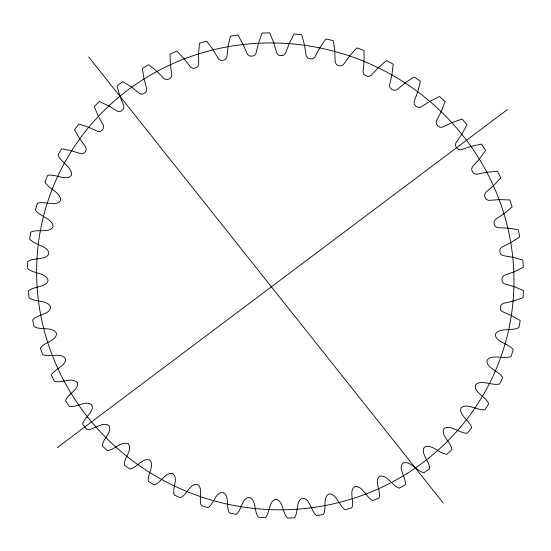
<?xml version="1.0" encoding="UTF-8"?>
<svg xmlns="http://www.w3.org/2000/svg" width="551" height="551" viewBox="0 0 551 551"><rect width="100%" height="100%" fill="white"/><g stroke="black" fill="none" stroke-linecap="round" stroke-linejoin="round"><path stroke-width="0.83" d="M57.263 447.646L507.505 109.47M172.842 473.64C178.799 478.337 171.946 488.289 174.137 495.005A248.942 241.737 20.5 0 0 180.487 497.801C186.975 494.929 189.847 483.213 197.354 484.46C203.829 488.455 198.298 499.172 201.308 505.598A248.942 241.737 20.5 0 0 207.934 507.664C213.995 504.041 215.365 492.029 222.941 492.408C229.857 495.666 225.724 506.982 229.505 513.043A248.942 241.737 20.5 0 0 236.324 514.338C241.875 510.019 241.717 497.884 249.272 497.381C256.539 499.86 253.853 511.61 258.364 517.224A248.942 241.737 20.5 0 0 265.286 517.733C270.252 512.774 268.551 500.694 275.989 499.309C283.531 500.976 282.319 512.995 287.512 518.085A248.942 241.737 20.5 0 0 294.441 517.788C298.752 512.251 295.515 500.411 302.74 498.145C310.475 498.972 310.75 511.094 316.563 515.578A248.942 241.737 20.5 0 0 323.416 514.489C327.005 508.442 322.266 497.016 329.174 493.889C337.005 493.848 338.775 505.914 345.126 509.723A248.942 241.737 20.5 0 0 351.807 507.843C354.624 501.362 348.439 490.542 354.92 486.567C362.758 485.651 366.002 497.484 372.82 500.563A248.942 241.737 20.5 0 0 379.24 497.904C381.202 491.272 373.688 480.686 379.625 476.25C387.374 474.445 392.05 485.892 399.255 488.179A248.942 241.737 20.5 0 0 405.316 484.777C406.431 477.896 397.581 468.233 402.939 463.047C410.213 460.243 416.714 471.312 424.05 472.71A248.942 241.737 20.5 0 0 429.663 468.591C429.904 461.559 419.834 452.977 424.511 447.102C431.461 443.459 439.312 453.776 446.827 454.313A248.942 241.737 20.5 0 0 451.91 449.526C451.255 442.446 440.104 435.09 444.01 428.609C450.532 424.146 459.644 433.561 467.234 433.21A248.942 241.737 20.5 0 0 471.704 427.817C470.217 420.964 457.922 414.49 461.118 407.795C466.807 402.547 477.552 410.908 484.942 409.662A248.942 241.737 20.5 0 0 488.716 403.731C486.347 397.03 473.24 392.05 475.547 384.929C480.589 378.992 492.387 386.106 499.626 383.971A248.942 241.737 20.5 0 0 502.643 377.58C499.406 371.147 485.679 367.758 487.043 360.313C491.34 353.763 504.041 359.493 511.018 356.483A248.942 241.737 20.5 0 0 513.215 349.727C509.145 343.666 494.991 341.944 495.37 334.305C498.841 327.225 512.285 331.44 518.877 327.597A248.942 241.737 20.5 0 0 520.206 320.565L511.727 315.73L502.016 311.446L500.466 309.455L500.398 306.941L501.245 304.779L503.187 303.387L513.353 301.032L523.03 297.726A248.942 241.737 20.5 0 0 523.45 290.529L514.331 286.713L504.062 283.6L502.257 281.802L501.865 279.295L502.429 277.029L504.193 275.404L514.062 271.815L523.326 267.338A248.942 241.737 20.5 0 0 522.816 260.086L513.201 257.379L502.526 255.506L500.487 253.928L499.764 251.47L500.046 249.142L501.596 247.296L511.011 242.516L519.703 236.909A248.942 241.737 20.5 0 0 518.264 229.719L508.284 228.183L497.367 227.618L495.122 226.296L494.089 223.92L494.068 221.557L495.383 219.532L504.186 213.595L512.154 206.935A248.942 241.737 20.5 0 0 509.785 199.923L499.612 199.62L488.627 200.392L486.216 199.345L484.88 197.106L484.549 194.744L485.603 192.561L493.634 185.556L500.742 177.925A248.942 241.737 20.5 0 0 497.477 171.216L487.27 172.167L476.519 174.288L474.149 173.73L472.517 171.974M172.649 473.543C165.369 471.89 161.126 482.745 154.335 484.887A248.942 241.737 20.5 0 1 148.343 481.388C147.034 474.487 154.969 465.567 149.81 460.161M149.452 459.92C142.378 457.674 136.868 467.716 129.829 469.087A248.942 241.737 20.5 0 1 124.278 464.92C123.789 457.915 133.011 449.926 128.314 444.003M128.149 443.858C121.337 440.593 114.518 450.091 107.293 450.587A248.942 241.737 20.5 0 1 102.252 445.807C102.617 438.789 113.017 431.901 108.836 425.468C102.424 421.226 94.345 430.014 87.03 429.615A248.942 241.737 20.5 0 1 82.581 424.291C83.917 417.403 94.593 412.038 91.907 405.143M437.646 125.78L436.254 123.658L436.323 121.089L441.365 111.268L445.112 101.618A248.942 241.737 20.5 0 0 439.471 96.508L430.193 101.157L420.744 107.156L418.064 107.39L415.75 106.033L414.283 104.091L414.138 101.639L417.823 91.521L420.372 81.279A248.942 241.737 20.5 0 0 414.111 76.899L405.474 82.684L396.837 89.834L394.199 90.398L391.733 89.338L390.025 87.595L389.571 85.171L391.947 74.647L393.18 64.15A248.942 241.737 20.5 0 0 386.403 60.589L378.551 67.415L370.885 75.597L368.337 76.486L365.754 75.749L363.839 74.22L363.075 71.871L364.101 61.127L363.997 50.547A248.942 241.737 20.5 0 0 356.814 47.854L349.782 55.761L343.5 64.536L341.379 65.81L338.934 65.7L336.503 64.557L335.166 62.215L334.76 51.009L333.327 40.705A248.942 241.737 20.5 0 0 325.875 38.942L319.911 47.661L314.786 57.152L312.851 58.681L310.42 58.881L307.864 58.055L306.246 55.899L304.428 44.838L301.721 34.803A248.942 241.737 20.5 0 0 294.124 33.983L289.316 43.377L285.446 53.426L283.724 55.183L281.341 55.685L278.71 55.19L276.843 53.254L273.661 42.517L269.721 32.915A248.942 241.737 20.5 0 0 262.111 33.067L258.543 42.971L255.981 53.413L254.5 55.369L252.213 56.161L249.548 55.995L247.461 54.308L242.977 44.08L237.887 35.071A248.942 241.737 20.5 0 0 230.401 36.173L228.121 46.422L226.902 57.077L225.683 59.198L223.52 60.266L220.882 60.431L218.609 59.033L212.913 49.466L206.77 41.187A248.942 241.737 20.5 0 0 199.531 43.212L198.567 53.64L198.691 64.329L197.754 66.581L195.763 67.911L193.181 68.407L190.77 67.298L183.972 58.551L176.899 51.133A248.942 241.737 20.5 0 0 170.032 54.039L170.369 64.467L171.822 75.019L171.182 77.36L169.384 78.924L166.905 79.737L164.398 78.945L156.629 71.141L148.756 64.687A248.942 241.737 20.5 0 0 142.365 68.414L143.997 78.676L146.731 88.931L146.387 91.321L144.817 93.091L142.482 94.2L139.92 93.725L131.317 86.975L122.79 81.576A248.942 241.737 20.5 0 0 116.977 86.052L119.843 95.991L123.803 105.778L123.761 108.189L122.439 110.131L120.283 111.516L117.707 111.364L108.43 105.758L99.4 101.48A248.942 241.737 20.5 0 0 94.249 106.618L98.292 116.075L103.374 125.263L103.636 127.653L102.576 129.733L100.633 131.365L98.085 131.531L88.298 127.129L78.917 124.016A248.942 241.737 20.5 0 0 74.509 129.726L79.626 138.57L85.749 147.027L86.293 149.355L85.515 151.539L83.807 153.392L81.334 153.867L71.196 150.719L61.622 148.791A248.942 241.737 20.5 0 0 58.007 154.969C60.452 162.201 73.359 167.855 71.327 175.466C66.588 181.479 54.79 173.475 47.737 175.37A248.942 241.737 20.5 0 0 44.955 181.913C48.24 188.759 61.574 192.788 60.514 200.55C56.65 207.059 44.073 200.592 37.406 203.319A248.942 241.737 20.5 0 0 35.484 210.117C39.507 216.502 53.302 218.899 52.986 226.764C49.866 233.479 36.938 228.727 30.725 232.185A248.942 241.737 20.5 0 0 29.678 239.134C34.424 244.933 48.027 245.684 48.86 253.384C46.876 260.527 33.349 257.338 27.722 261.518A248.942 241.737 20.5 0 0 27.55 268.516C33.026 273.806 46.284 272.642 48.089 280.425C46.856 287.574 33.404 286.114 28.383 290.894A248.942 241.737 20.5 0 0 29.072 297.836C35.078 302.409 47.965 299.71 50.651 307.176C50.1 314.566 37.103 314.442 32.633 319.883A248.942 241.737 20.5 0 0 34.162 326.674C40.609 330.442 52.786 326.371 56.422 333.259C57.056 340.69 44.032 342.157 40.354 348.08A248.942 241.737 20.5 0 0 42.682 354.63C49.624 357.64 60.665 352.082 65.328 358.529C66.885 365.774 54.267 368.819 51.388 375.114A248.942 241.737 20.5 0 0 54.48 381.333C61.65 383.413 71.575 376.912 77.071 382.346M437.811 125.952L439.85 127.26L442.308 127.226L452.295 122.494L462.055 119.044A248.942 241.737 20.5 0 1 466.972 124.788L462.048 133.865L455.829 142.957L455.415 145.368L456.393 147.565M88.704 56.967L443.355 503.153M456.676 147.937L458.528 149.486L460.96 149.755L471.422 146.304L481.484 144.1A248.942 241.737 20.5 0 1 485.61 150.382L479.604 158.736L472.31 166.953L471.601 169.281L472.29 171.575M91.776 404.971C85.887 399.806 76.644 407.726 69.343 406.431A248.942 241.737 20.5 0 1 65.541 400.625C67.677 393.889 79.454 389.798 77.174 382.539M87.802 417.272A239.527 232.577 20.5 0 0 496.954 367.131A239.527 232.577 20.5 0 0 241.124 44.748A239.527 232.577 20.5 0 0 87.802 417.272"/></g></svg>
